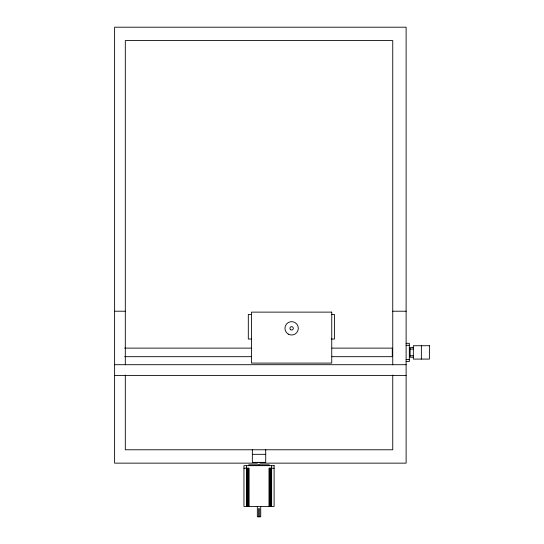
<?xml version="1.0" encoding="UTF-8"?>
<svg xmlns="http://www.w3.org/2000/svg" width="544" height="544" viewBox="0 0 544 544"><rect width="100%" height="100%" fill="white"/><g stroke="black" fill="none" stroke-linecap="round" stroke-linejoin="round"><path stroke-width="0.82" d="M114.614 311.216L125.31 311.216M392.748 311.216L406.116 311.216M251.682 314.425L248.309 314.425L248.309 339.034L251.518 339.034M331.888 314.425L334.424 314.425L334.424 339.034L331.214 339.034M406.116 343.312L409.326 343.312L409.326 361.495L406.116 361.495M406.116 345.318L409.326 345.318M413.338 347.589L410.128 347.589L410.128 357.218L413.338 357.218M124.651 348.126L251.253 348.126M331.969 348.126L392.292 348.126L392.292 356.68L331.969 356.68M410.128 349.058L413.338 349.058M410.128 355.749L413.338 355.749M124.651 356.68L251.253 356.68M406.116 359.489L409.326 359.489M114.614 364.704L406.116 364.704M114.614 375.401L406.116 375.401M252.341 454.322L265.717 454.322M258.386 462.441L259.672 462.441M257.394 463.148L114.614 463.148L114.614 27.2L406.116 27.2L406.116 463.148L259.944 463.148M243.95 468.234L248.894 468.234L248.894 506.423M274.108 468.234L269.164 468.234L269.164 506.423M421.362 345.719L421.362 359.088M409.598 348.126L409.598 356.687M392.748 364.874L392.748 40.569L125.31 40.569L125.31 364.874M392.748 375.068L392.748 449.772L125.31 449.772L125.31 375.068M271.64 465.664L271.64 506.423M270.994 468.234L270.994 506.423M270.402 468.234L270.402 506.423M269.885 468.234L269.885 506.423M269.498 468.234L269.498 506.423M269.246 468.234L269.246 506.423M269.219 465.664L269.219 464.807L248.839 464.807L248.839 465.664M265.717 449.507L265.717 462.346L252.341 462.346L252.341 449.507M260.726 506.423L260.726 516.8L257.332 516.8L257.332 506.423M259.672 516.8L259.672 508.783L258.386 508.783L258.386 516.8M259.032 464.807L259.032 465.664M248.812 468.234L248.812 506.423M248.56 468.234L248.56 506.423M248.173 468.234L248.173 506.423M247.656 468.234L247.656 506.423M247.064 468.234L247.064 506.423M246.425 465.664L246.425 506.423M331.745 312.127L251.518 312.127L251.518 363.1L331.745 363.1L331.745 312.127M429.386 345.719L413.338 345.719L413.338 359.088L429.386 359.088L429.386 345.719M274.108 465.664L243.95 465.664L243.95 506.423L274.108 506.423L274.108 465.664M288.286 334.125A6.684 6.684 0 0 0 298.316 328.338A6.684 6.684 0 0 0 288.286 322.544A6.684 6.684 0 0 0 288.286 334.125M290.632 329.712A1.7 1.7 0 0 0 293.318 328.515A1.7 1.7 0 0 0 290.945 326.781A1.7 1.7 0 0 0 290.632 329.712"/></g></svg>
